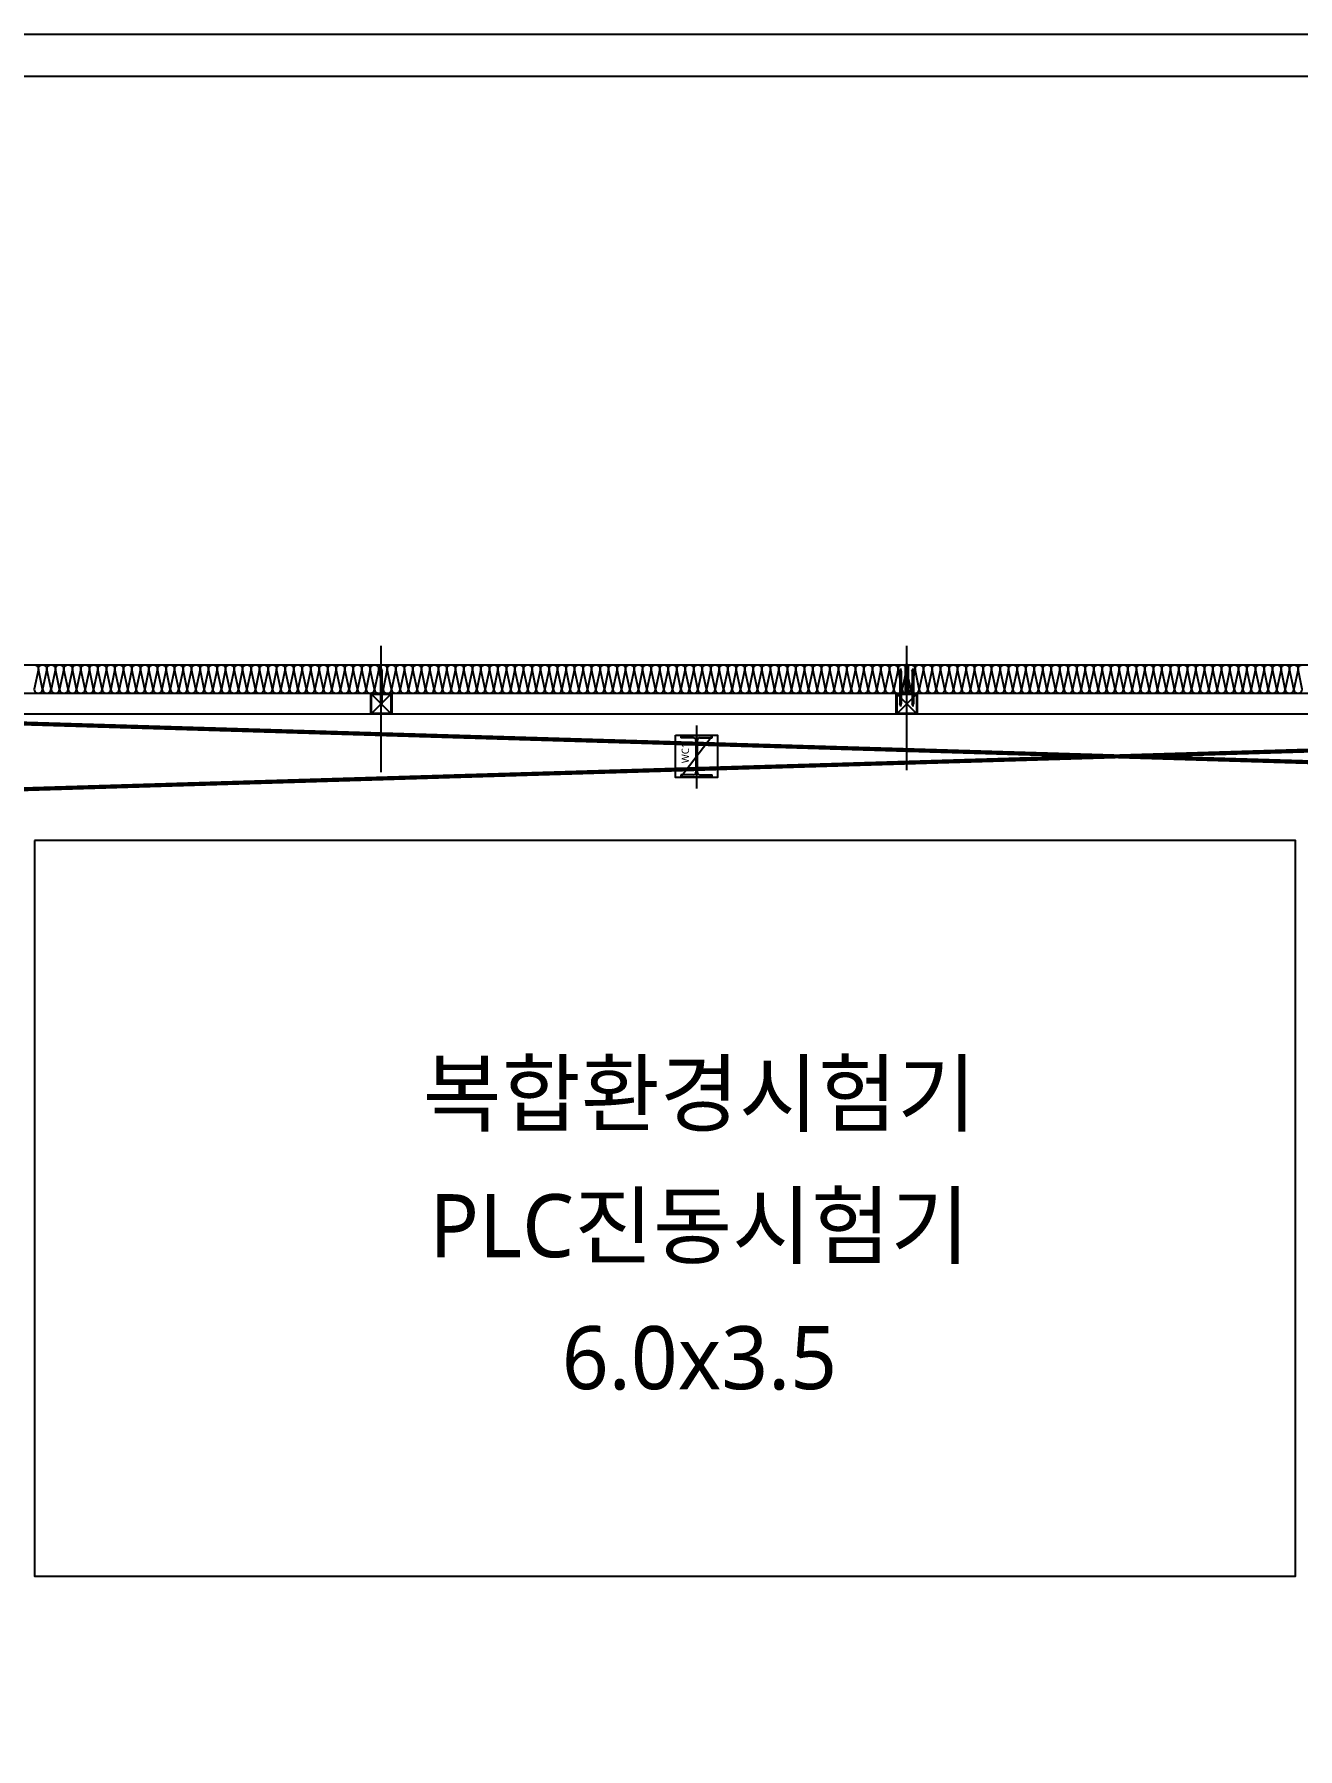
# Model space of a CAD drawing. Header units: millimetres. Extents: x 0 to 420500, y 0 to 297000.
# Drawn here: x 123618 to 129630, y 246032 to 254188 of the extents above; entities that cross this region are included whole.
import ezdxf
from ezdxf.enums import TextEntityAlignment as Align
from ezdxf.xclip import XClip

# ---------------------------------------------------------------- set-up
doc = ezdxf.new("R2010")
doc.units = ezdxf.units.MM
doc.header["$LTSCALE"] = 5000
doc.header["$XCLIPFRAME"] = 0
doc.linetypes.add('HIDDEN', pattern=[0.375, 0.25, -0.125])
doc.linetypes.add('PHANTOM2', pattern=[1.25, 0.625, -0.125, 0.125, -0.125, 0.125, -0.125])
doc.layers.add('arch', color=8, linetype='Continuous')
doc.layers.add('TRAY', color=3, linetype='Continuous')
doc.styles.add('스타일1', font='malgun.ttf')

# ---------------------------------------------------------------- blocks, each defined once
blk = doc.blocks.new('*U53')
at = {"color": 0}
for points in [[(-4442.6, 0, -0.414214), (-4457.6, 15), (-4442.6, 85, 1), (-4472.6, 85), (-4457.6, 15, -0.414214), (-4472.6, 0, 0.414214)], [(-4412.6, 0, -0.414214), (-4427.6, 15), (-4412.6, 85, 1), (-4442.6, 85), (-4427.6, 15, -0.414214), (-4442.6, 0, 0.414214)], [(-4382.6, 0, -0.414214), (-4397.6, 15), (-4382.6, 85, 1), (-4412.6, 85), (-4397.6, 15, -0.414214), (-4412.6, 0, 0.414214)], [(-4352.6, 0, -0.414214), (-4367.6, 15), (-4352.6, 85, 1), (-4382.6, 85), (-4367.6, 15, -0.414214), (-4382.6, 0, 0.414214)], [(-4322.6, 0, -0.414214), (-4337.6, 15), (-4322.6, 85, 1), (-4352.6, 85), (-4337.6, 15, -0.414214), (-4352.6, 0, 0.414214)], [(-4292.6, 0, -0.414214), (-4307.6, 15), (-4292.6, 85, 1), (-4322.6, 85), (-4307.6, 15, -0.414214), (-4322.6, 0, 0.414214)], [(-4262.6, 0, -0.414214), (-4277.6, 15), (-4262.6, 85, 1), (-4292.6, 85), (-4277.6, 15, -0.414214), (-4292.6, 0, 0.414214)], [(-4232.6, 0, -0.414214), (-4247.6, 15), (-4232.6, 85, 1), (-4262.6, 85), (-4247.6, 15, -0.414214), (-4262.6, 0, 0.414214)], [(-4202.6, 0, -0.414214), (-4217.6, 15), (-4202.6, 85, 1), (-4232.6, 85), (-4217.6, 15, -0.414214), (-4232.6, 0, 0.414214)], [(-4172.6, 0, -0.414214), (-4187.6, 15), (-4172.6, 85, 1), (-4202.6, 85), (-4187.6, 15, -0.414214), (-4202.6, 0, 0.414214)], [(-4142.6, 0, -0.414214), (-4157.6, 15), (-4142.6, 85, 1), (-4172.6, 85), (-4157.6, 15, -0.414214), (-4172.6, 0, 0.414214)], [(-4112.6, 0, -0.414214), (-4127.6, 15), (-4112.6, 85, 1), (-4142.6, 85), (-4127.6, 15, -0.414214), (-4142.6, 0, 0.414214)], [(-4082.6, 0, -0.414214), (-4097.6, 15), (-4082.6, 85, 1), (-4112.6, 85), (-4097.6, 15, -0.414214), (-4112.6, 0, 0.414214)], [(-4052.6, 0, -0.414214), (-4067.6, 15), (-4052.6, 85, 1), (-4082.6, 85), (-4067.6, 15, -0.414214), (-4082.6, 0, 0.414214)], [(-4022.6, 0, -0.414214), (-4037.6, 15), (-4022.6, 85, 1), (-4052.6, 85), (-4037.6, 15, -0.414214), (-4052.6, 0, 0.414214)], [(-3992.6, 0, -0.414214), (-4007.6, 15), (-3992.6, 85, 1), (-4022.6, 85), (-4007.6, 15, -0.414214), (-4022.6, 0, 0.414214)], [(-3962.6, 0, -0.414214), (-3977.6, 15), (-3962.6, 85, 1), (-3992.6, 85), (-3977.6, 15, -0.414214), (-3992.6, 0, 0.414214)], [(-3932.6, 0, -0.414214), (-3947.6, 15), (-3932.6, 85, 1), (-3962.6, 85), (-3947.6, 15, -0.414214), (-3962.6, 0, 0.414214)], [(-3902.6, 0, -0.414214), (-3917.6, 15), (-3902.6, 85, 1), (-3932.6, 85), (-3917.6, 15, -0.414214), (-3932.6, 0, 0.414214)], [(-3872.6, 0, -0.414214), (-3887.6, 15), (-3872.6, 85, 1), (-3902.6, 85), (-3887.6, 15, -0.414214), (-3902.6, 0, 0.414214)], [(-3842.6, 0, -0.414214), (-3857.6, 15), (-3842.6, 85, 1), (-3872.6, 85), (-3857.6, 15, -0.414214), (-3872.6, 0, 0.414214)], [(-3812.6, 0, -0.414214), (-3827.6, 15), (-3812.6, 85, 1), (-3842.6, 85), (-3827.6, 15, -0.414214), (-3842.6, 0, 0.414214)], [(-3782.6, 0, -0.414214), (-3797.6, 15), (-3782.6, 85, 1), (-3812.6, 85), (-3797.6, 15, -0.414214), (-3812.6, 0, 0.414214)], [(-3752.6, 0, -0.414214), (-3767.6, 15), (-3752.6, 85, 1), (-3782.6, 85), (-3767.6, 15, -0.414214), (-3782.6, 0, 0.414214)], [(-3722.6, 0, -0.414214), (-3737.6, 15), (-3722.6, 85, 1), (-3752.6, 85), (-3737.6, 15, -0.414214), (-3752.6, 0, 0.414214)], [(-3692.6, 0, -0.414214), (-3707.6, 15), (-3692.6, 85, 1), (-3722.6, 85), (-3707.6, 15, -0.414214), (-3722.6, 0, 0.414214)], [(-3662.6, 0, -0.414214), (-3677.6, 15), (-3662.6, 85, 1), (-3692.6, 85), (-3677.6, 15, -0.414214), (-3692.6, 0, 0.414214)], [(-3632.6, 0, -0.414214), (-3647.6, 15), (-3632.6, 85, 1), (-3662.6, 85), (-3647.6, 15, -0.414214), (-3662.6, 0, 0.414214)], [(-3602.6, 0, -0.414214), (-3617.6, 15), (-3602.6, 85, 1), (-3632.6, 85), (-3617.6, 15, -0.414214), (-3632.6, 0, 0.414214)], [(-3572.6, 0, -0.414214), (-3587.6, 15), (-3572.6, 85, 1), (-3602.6, 85), (-3587.6, 15, -0.414214), (-3602.6, 0, 0.414214)], [(-3542.6, 0, -0.414214), (-3557.6, 15), (-3542.6, 85, 1), (-3572.6, 85), (-3557.6, 15, -0.414214), (-3572.6, 0, 0.414214)], [(-3512.6, 0, -0.414214), (-3527.6, 15), (-3512.6, 85, 1), (-3542.6, 85), (-3527.6, 15, -0.414214), (-3542.6, 0, 0.414214)], [(-3482.6, 0, -0.414214), (-3497.6, 15), (-3482.6, 85, 1), (-3512.6, 85), (-3497.6, 15, -0.414214), (-3512.6, 0, 0.414214)], [(-3452.6, 0, -0.414214), (-3467.6, 15), (-3452.6, 85, 1), (-3482.6, 85), (-3467.6, 15, -0.414214), (-3482.6, 0, 0.414214)], [(-3422.6, 0, -0.414214), (-3437.6, 15), (-3422.6, 85, 1), (-3452.6, 85), (-3437.6, 15, -0.414214), (-3452.6, 0, 0.414214)], [(-3392.6, 0, -0.414214), (-3407.6, 15), (-3392.6, 85, 1), (-3422.6, 85), (-3407.6, 15, -0.414214), (-3422.6, 0, 0.414214)], [(-3362.6, 0, -0.414214), (-3377.6, 15), (-3362.6, 85, 1), (-3392.6, 85), (-3377.6, 15, -0.414214), (-3392.6, 0, 0.414214)], [(-3332.6, 0, -0.414214), (-3347.6, 15), (-3332.6, 85, 1), (-3362.6, 85), (-3347.6, 15, -0.414214), (-3362.6, 0, 0.414214)], [(-3302.6, 0, -0.414214), (-3317.6, 15), (-3302.6, 85, 1), (-3332.6, 85), (-3317.6, 15, -0.414214), (-3332.6, 0, 0.414214)], [(-3272.6, 0, -0.414214), (-3287.6, 15), (-3272.6, 85, 1), (-3302.6, 85), (-3287.6, 15, -0.414214), (-3302.6, 0, 0.414214)], [(-3242.6, 0, -0.414214), (-3257.6, 15), (-3242.6, 85, 1), (-3272.6, 85), (-3257.6, 15, -0.414214), (-3272.6, 0, 0.414214)], [(-3212.6, 0, -0.414214), (-3227.6, 15), (-3212.6, 85, 1), (-3242.6, 85), (-3227.6, 15, -0.414214), (-3242.6, 0, 0.414214)], [(-3182.6, 0, -0.414214), (-3197.6, 15), (-3182.6, 85, 1), (-3212.6, 85), (-3197.6, 15, -0.414214), (-3212.6, 0, 0.414214)], [(-3152.6, 0, -0.414214), (-3167.6, 15), (-3152.6, 85, 1), (-3182.6, 85), (-3167.6, 15, -0.414214), (-3182.6, 0, 0.414214)], [(-3122.6, 0, -0.414214), (-3137.6, 15), (-3122.6, 85, 1), (-3152.6, 85), (-3137.6, 15, -0.414214), (-3152.6, 0, 0.414214)], [(-3092.6, 0, -0.414214), (-3107.6, 15), (-3092.6, 85, 1), (-3122.6, 85), (-3107.6, 15, -0.414214), (-3122.6, 0, 0.414214)], [(-3062.6, 0, -0.414214), (-3077.6, 15), (-3062.6, 85, 1), (-3092.6, 85), (-3077.6, 15, -0.414214), (-3092.6, 0, 0.414214)], [(-3032.6, 0, -0.414214), (-3047.6, 15), (-3032.6, 85, 1), (-3062.6, 85), (-3047.6, 15, -0.414214), (-3062.6, 0, 0.414214)], [(-3002.6, 0, -0.414214), (-3017.6, 15), (-3002.6, 85, 1), (-3032.6, 85), (-3017.6, 15, -0.414214), (-3032.6, 0, 0.414214)], [(-2972.6, 0, -0.414214), (-2987.6, 15), (-2972.6, 85, 1), (-3002.6, 85), (-2987.6, 15, -0.414214), (-3002.6, 0, 0.414214)], [(-2942.6, 0, -0.414214), (-2957.6, 15), (-2942.6, 85, 1), (-2972.6, 85), (-2957.6, 15, -0.414214), (-2972.6, 0, 0.414214)], [(-2912.6, 0, -0.414214), (-2927.6, 15), (-2912.6, 85, 1), (-2942.6, 85), (-2927.6, 15, -0.414214), (-2942.6, 0, 0.414214)], [(-2882.6, 0, -0.414214), (-2897.6, 15), (-2882.6, 85, 1), (-2912.6, 85), (-2897.6, 15, -0.414214), (-2912.6, 0, 0.414214)], [(-2852.6, 0, -0.414214), (-2867.6, 15), (-2852.6, 85, 1), (-2882.6, 85), (-2867.6, 15, -0.414214), (-2882.6, 0, 0.414214)], [(-2822.6, 0, -0.414214), (-2837.6, 15), (-2822.6, 85, 1), (-2852.6, 85), (-2837.6, 15, -0.414214), (-2852.6, 0, 0.414214)], [(-2792.6, 0, -0.414214), (-2807.6, 15), (-2792.6, 85, 1), (-2822.6, 85), (-2807.6, 15, -0.414214), (-2822.6, 0, 0.414214)], [(-2762.6, 0, -0.414214), (-2777.6, 15), (-2762.6, 85, 1), (-2792.6, 85), (-2777.6, 15, -0.414214), (-2792.6, 0, 0.414214)], [(-2732.6, 0, -0.414214), (-2747.6, 15), (-2732.6, 85, 1), (-2762.6, 85), (-2747.6, 15, -0.414214), (-2762.6, 0, 0.414214)], [(-2702.6, 0, -0.414214), (-2717.6, 15), (-2702.6, 85, 1), (-2732.6, 85), (-2717.6, 15, -0.414214), (-2732.6, 0, 0.414214)], [(-2672.6, 0, -0.414214), (-2687.6, 15), (-2672.6, 85, 1), (-2702.6, 85), (-2687.6, 15, -0.414214), (-2702.6, 0, 0.414214)], [(-2642.6, 0, -0.414214), (-2657.6, 15), (-2642.6, 85, 1), (-2672.6, 85), (-2657.6, 15, -0.414214), (-2672.6, 0, 0.414214)], [(-2612.6, 0, -0.414214), (-2627.6, 15), (-2612.6, 85, 1), (-2642.6, 85), (-2627.6, 15, -0.414214), (-2642.6, 0, 0.414214)], [(-2582.6, 0, -0.414214), (-2597.6, 15), (-2582.6, 85, 1), (-2612.6, 85), (-2597.6, 15, -0.414214), (-2612.6, 0, 0.414214)], [(-2552.6, 0, -0.414214), (-2567.6, 15), (-2552.6, 85, 1), (-2582.6, 85), (-2567.6, 15, -0.414214), (-2582.6, 0, 0.414214)], [(-2522.6, 0, -0.414214), (-2537.6, 15), (-2522.6, 85, 1), (-2552.6, 85), (-2537.6, 15, -0.414214), (-2552.6, 0, 0.414214)], [(-2492.6, 0, -0.414214), (-2507.6, 15), (-2492.6, 85, 1), (-2522.6, 85), (-2507.6, 15, -0.414214), (-2522.6, 0, 0.414214)], [(-2462.6, 0, -0.414214), (-2477.6, 15), (-2462.6, 85, 1), (-2492.6, 85), (-2477.6, 15, -0.414214), (-2492.6, 0, 0.414214)], [(-2432.6, 0, -0.414214), (-2447.6, 15), (-2432.6, 85, 1), (-2462.6, 85), (-2447.6, 15, -0.414214), (-2462.6, 0, 0.414214)], [(-2402.6, 0, -0.414214), (-2417.6, 15), (-2402.6, 85, 1), (-2432.6, 85), (-2417.6, 15, -0.414214), (-2432.6, 0, 0.414214)], [(-2372.6, 0, -0.414214), (-2387.6, 15), (-2372.6, 85, 1), (-2402.6, 85), (-2387.6, 15, -0.414214), (-2402.6, 0, 0.414214)], [(-2342.6, 0, -0.414214), (-2357.6, 15), (-2342.6, 85, 1), (-2372.6, 85), (-2357.6, 15, -0.414214), (-2372.6, 0, 0.414214)], [(-2312.6, 0, -0.414214), (-2327.6, 15), (-2312.6, 85, 1), (-2342.6, 85), (-2327.6, 15, -0.414214), (-2342.6, 0, 0.414214)], [(-2282.6, 0, -0.414214), (-2297.6, 15), (-2282.6, 85, 1), (-2312.6, 85), (-2297.6, 15, -0.414214), (-2312.6, 0, 0.414214)], [(-2252.6, 0, -0.414214), (-2267.6, 15), (-2252.6, 85, 1), (-2282.6, 85), (-2267.6, 15, -0.414214), (-2282.6, 0, 0.414214)], [(-2222.6, 0, -0.414214), (-2237.6, 15), (-2222.6, 85, 1), (-2252.6, 85), (-2237.6, 15, -0.414214), (-2252.6, 0, 0.414214)], [(-2192.6, 0, -0.414214), (-2207.6, 15), (-2192.6, 85, 1), (-2222.6, 85), (-2207.6, 15, -0.414214), (-2222.6, 0, 0.414214)], [(-2162.6, 0, -0.414214), (-2177.6, 15), (-2162.6, 85, 1), (-2192.6, 85), (-2177.6, 15, -0.414214), (-2192.6, 0, 0.414214)], [(-2132.6, 0, -0.414214), (-2147.6, 15), (-2132.6, 85, 1), (-2162.6, 85), (-2147.6, 15, -0.414214), (-2162.6, 0, 0.414214)], [(-2102.6, 0, -0.414214), (-2117.6, 15), (-2102.6, 85, 1), (-2132.6, 85), (-2117.6, 15, -0.414214), (-2132.6, 0, 0.414214)], [(-2072.6, 0, -0.414214), (-2087.6, 15), (-2072.6, 85, 1), (-2102.6, 85), (-2087.6, 15, -0.414214), (-2102.6, 0, 0.414214)], [(-2042.6, 0, -0.414214), (-2057.6, 15), (-2042.6, 85, 1), (-2072.6, 85), (-2057.6, 15, -0.414214), (-2072.6, 0, 0.414214)], [(-2012.6, 0, -0.414214), (-2027.6, 15), (-2012.6, 85, 1), (-2042.6, 85), (-2027.6, 15, -0.414214), (-2042.6, 0, 0.414214)], [(-1982.6, 0, -0.414214), (-1997.6, 15), (-1982.6, 85, 1), (-2012.6, 85), (-1997.6, 15, -0.414214), (-2012.6, 0, 0.414214)], [(-1952.6, 0, -0.414214), (-1967.6, 15), (-1952.6, 85, 1), (-1982.6, 85), (-1967.6, 15, -0.414214), (-1982.6, 0, 0.414214)], [(-1922.6, 0, -0.414214), (-1937.6, 15), (-1922.6, 85, 1), (-1952.6, 85), (-1937.6, 15, -0.414214), (-1952.6, 0, 0.414214)], [(-1892.6, 0, -0.414214), (-1907.6, 15), (-1892.6, 85, 1), (-1922.6, 85), (-1907.6, 15, -0.414214), (-1922.6, 0, 0.414214)], [(-1862.6, 0, -0.414214), (-1877.6, 15), (-1862.6, 85, 1), (-1892.6, 85), (-1877.6, 15, -0.414214), (-1892.6, 0, 0.414214)], [(-1832.6, 0, -0.414214), (-1847.6, 15), (-1832.6, 85, 1), (-1862.6, 85), (-1847.6, 15, -0.414214), (-1862.6, 0, 0.414214)], [(-1802.6, 0, -0.414214), (-1817.6, 15), (-1802.6, 85, 1), (-1832.6, 85), (-1817.6, 15, -0.414214), (-1832.6, 0, 0.414214)], [(-1772.6, 0, -0.414214), (-1787.6, 15), (-1772.6, 85, 1), (-1802.6, 85), (-1787.6, 15, -0.414214), (-1802.6, 0, 0.414214)], [(-1742.6, 0, -0.414214), (-1757.6, 15), (-1742.6, 85, 1), (-1772.6, 85), (-1757.6, 15, -0.414214), (-1772.6, 0, 0.414214)], [(-1712.6, 0, -0.414214), (-1727.6, 15), (-1712.6, 85, 1), (-1742.6, 85), (-1727.6, 15, -0.414214), (-1742.6, 0, 0.414214)], [(-1682.6, 0, -0.414214), (-1697.6, 15), (-1682.6, 85, 1), (-1712.6, 85), (-1697.6, 15, -0.414214), (-1712.6, 0, 0.414214)], [(-1652.6, 0, -0.414214), (-1667.6, 15), (-1652.6, 85, 1), (-1682.6, 85), (-1667.6, 15, -0.414214), (-1682.6, 0, 0.414214)], [(-1622.6, 0, -0.414214), (-1637.6, 15), (-1622.6, 85, 1), (-1652.6, 85), (-1637.6, 15, -0.414214), (-1652.6, 0, 0.414214)], [(-1592.6, 0, -0.414214), (-1607.6, 15), (-1592.6, 85, 1), (-1622.6, 85), (-1607.6, 15, -0.414214), (-1622.6, 0, 0.414214)], [(-1562.6, 0, -0.414214), (-1577.6, 15), (-1562.6, 85, 1), (-1592.6, 85), (-1577.6, 15, -0.414214), (-1592.6, 0, 0.414214)], [(-1532.6, 0, -0.414214), (-1547.6, 15), (-1532.6, 85, 1), (-1562.6, 85), (-1547.6, 15, -0.414214), (-1562.6, 0, 0.414214)], [(-1502.6, 0, -0.414214), (-1517.6, 15), (-1502.6, 85, 1), (-1532.6, 85), (-1517.6, 15, -0.414214), (-1532.6, 0, 0.414214)], [(-1472.6, 0, -0.414214), (-1487.6, 15), (-1472.6, 85, 1), (-1502.6, 85), (-1487.6, 15, -0.414214), (-1502.6, 0, 0.414214)], [(-1442.6, 0, -0.414214), (-1457.6, 15), (-1442.6, 85, 1), (-1472.6, 85), (-1457.6, 15, -0.414214), (-1472.6, 0, 0.414214)], [(-1412.6, 0, -0.414214), (-1427.6, 15), (-1412.6, 85, 1), (-1442.6, 85), (-1427.6, 15, -0.414214), (-1442.6, 0, 0.414214)], [(-1382.6, 0, -0.414214), (-1397.6, 15), (-1382.6, 85, 1), (-1412.6, 85), (-1397.6, 15, -0.414214), (-1412.6, 0, 0.414214)], [(-1352.6, 0, -0.414214), (-1367.6, 15), (-1352.6, 85, 1), (-1382.6, 85), (-1367.6, 15, -0.414214), (-1382.6, 0, 0.414214)], [(-1322.6, 0, -0.414214), (-1337.6, 15), (-1322.6, 85, 1), (-1352.6, 85), (-1337.6, 15, -0.414214), (-1352.6, 0, 0.414214)], [(-1292.6, 0, -0.414214), (-1307.6, 15), (-1292.6, 85, 1), (-1322.6, 85), (-1307.6, 15, -0.414214), (-1322.6, 0, 0.414214)], [(-1262.6, 0, -0.414214), (-1277.6, 15), (-1262.6, 85, 1), (-1292.6, 85), (-1277.6, 15, -0.414214), (-1292.6, 0, 0.414214)], [(-1232.6, 0, -0.414214), (-1247.6, 15), (-1232.6, 85, 1), (-1262.6, 85), (-1247.6, 15, -0.414214), (-1262.6, 0, 0.414214)], [(-1202.6, 0, -0.414214), (-1217.6, 15), (-1202.6, 85, 1), (-1232.6, 85), (-1217.6, 15, -0.414214), (-1232.6, 0, 0.414214)], [(-1172.6, 0, -0.414214), (-1187.6, 15), (-1172.6, 85, 1), (-1202.6, 85), (-1187.6, 15, -0.414214), (-1202.6, 0, 0.414214)], [(-1142.6, 0, -0.414214), (-1157.6, 15), (-1142.6, 85, 1), (-1172.6, 85), (-1157.6, 15, -0.414214), (-1172.6, 0, 0.414214)], [(-1112.6, 0, -0.414214), (-1127.6, 15), (-1112.6, 85, 1), (-1142.6, 85), (-1127.6, 15, -0.414214), (-1142.6, 0, 0.414214)], [(-1082.6, 0, -0.414214), (-1097.6, 15), (-1082.6, 85, 1), (-1112.6, 85), (-1097.6, 15, -0.414214), (-1112.6, 0, 0.414214)], [(-1052.6, 0, -0.414214), (-1067.6, 15), (-1052.6, 85, 1), (-1082.6, 85), (-1067.6, 15, -0.414214), (-1082.6, 0, 0.414214)], [(-1022.6, 0, -0.414214), (-1037.6, 15), (-1022.6, 85, 1), (-1052.6, 85), (-1037.6, 15, -0.414214), (-1052.6, 0, 0.414214)], [(-992.6, 0, -0.414214), (-1007.6, 15), (-992.6, 85, 1), (-1022.6, 85), (-1007.6, 15, -0.414214), (-1022.6, 0, 0.414214)], [(-962.6, 0, -0.414214), (-977.6, 15), (-962.6, 85, 1), (-992.6, 85), (-977.6, 15, -0.414214), (-992.6, 0, 0.414214)], [(-932.6, 0, -0.414214), (-947.6, 15), (-932.6, 85, 1), (-962.6, 85), (-947.6, 15, -0.414214), (-962.6, 0, 0.414214)], [(-902.6, 0, -0.414214), (-917.6, 15), (-902.6, 85, 1), (-932.6, 85), (-917.6, 15, -0.414214), (-932.6, 0, 0.414214)], [(-872.6, 0, -0.414214), (-887.6, 15), (-872.6, 85, 1), (-902.6, 85), (-887.6, 15, -0.414214), (-902.6, 0, 0.414214)], [(-842.6, 0, -0.414214), (-857.6, 15), (-842.6, 85, 1), (-872.6, 85), (-857.6, 15, -0.414214), (-872.6, 0, 0.414214)], [(-812.6, 0, -0.414214), (-827.6, 15), (-812.6, 85, 1), (-842.6, 85), (-827.6, 15, -0.414214), (-842.6, 0, 0.414214)], [(-782.6, 0, -0.414214), (-797.6, 15), (-782.6, 85, 1), (-812.6, 85), (-797.6, 15, -0.414214), (-812.6, 0, 0.414214)], [(-752.6, 0, -0.414214), (-767.6, 15), (-752.6, 85, 1), (-782.6, 85), (-767.6, 15, -0.414214), (-782.6, 0, 0.414214)], [(-722.6, 0, -0.414214), (-737.6, 15), (-722.6, 85, 1), (-752.6, 85), (-737.6, 15, -0.414214), (-752.6, 0, 0.414214)], [(-692.6, 0, -0.414214), (-707.6, 15), (-692.6, 85, 1), (-722.6, 85), (-707.6, 15, -0.414214), (-722.6, 0, 0.414214)], [(-662.6, 0, -0.414214), (-677.6, 15), (-662.6, 85, 1), (-692.6, 85), (-677.6, 15, -0.414214), (-692.6, 0, 0.414214)], [(-632.6, 0, -0.414214), (-647.6, 15), (-632.6, 85, 1), (-662.6, 85), (-647.6, 15, -0.414214), (-662.6, 0, 0.414214)], [(-602.6, 0, -0.414214), (-617.6, 15), (-602.6, 85, 1), (-632.6, 85), (-617.6, 15, -0.414214), (-632.6, 0, 0.414214)], [(-572.6, 0, -0.414214), (-587.6, 15), (-572.6, 85, 1), (-602.6, 85), (-587.6, 15, -0.414214), (-602.6, 0, 0.414214)], [(-542.6, 0, -0.414214), (-557.6, 15), (-542.6, 85, 1), (-572.6, 85), (-557.6, 15, -0.414214), (-572.6, 0, 0.414214)], [(-512.6, 0, -0.414214), (-527.6, 15), (-512.6, 85, 1), (-542.6, 85), (-527.6, 15, -0.414214), (-542.6, 0, 0.414214)], [(-482.6, 0, -0.414214), (-497.6, 15), (-482.6, 85, 1), (-512.6, 85), (-497.6, 15, -0.414214), (-512.6, 0, 0.414214)], [(-452.6, 0, -0.414214), (-467.6, 15), (-452.6, 85, 1), (-482.6, 85), (-467.6, 15, -0.414214), (-482.6, 0, 0.414214)], [(-422.6, 0, -0.414214), (-437.6, 15), (-422.6, 85, 1), (-452.6, 85), (-437.6, 15, -0.414214), (-452.6, 0, 0.414214)], [(-392.6, 0, -0.414214), (-407.6, 15), (-392.6, 85, 1), (-422.6, 85), (-407.6, 15, -0.414214), (-422.6, 0, 0.414214)], [(-362.6, 0, -0.414214), (-377.6, 15), (-362.6, 85, 1), (-392.6, 85), (-377.6, 15, -0.414214), (-392.6, 0, 0.414214)], [(-332.6, 0, -0.414214), (-347.6, 15), (-332.6, 85, 1), (-362.6, 85), (-347.6, 15, -0.414214), (-362.6, 0, 0.414214)], [(-302.6, 0, -0.414214), (-317.6, 15), (-302.6, 85, 1), (-332.6, 85), (-317.6, 15, -0.414214), (-332.6, 0, 0.414214)], [(-272.6, 0, -0.414214), (-287.6, 15), (-272.6, 85, 1), (-302.6, 85), (-287.6, 15, -0.414214), (-302.6, 0, 0.414214)], [(-242.6, 0, -0.414214), (-257.6, 15), (-242.6, 85, 1), (-272.6, 85), (-257.6, 15, -0.414214), (-272.6, 0, 0.414214)], [(-212.6, 0, -0.414214), (-227.6, 15), (-212.6, 85, 1), (-242.6, 85), (-227.6, 15, -0.414214), (-242.6, 0, 0.414214)], [(-182.6, 0, -0.414214), (-197.6, 15), (-182.6, 85, 1), (-212.6, 85), (-197.6, 15, -0.414214), (-212.6, 0, 0.414214)], [(-152.6, 0, -0.414214), (-167.6, 15), (-152.6, 85, 1), (-182.6, 85), (-167.6, 15, -0.414214), (-182.6, 0, 0.414214)], [(-122.6, 0, -0.414214), (-137.6, 15), (-122.6, 85, 1), (-152.6, 85), (-137.6, 15, -0.414214), (-152.6, 0, 0.414214)], [(-92.6, 0, -0.414214), (-107.6, 15), (-92.6, 85, 1), (-122.6, 85), (-107.6, 15, -0.414214), (-122.6, 0, 0.414214)], [(-62.6, 0, -0.414214), (-77.6, 15), (-62.6, 85, 1), (-92.6, 85), (-77.6, 15, -0.414214), (-92.6, 0, 0.414214)], [(-32.6, 0, -0.414214), (-47.6, 15), (-32.6, 85, 1), (-62.6, 85), (-47.6, 15, -0.414214), (-62.6, 0, 0.414214)], [(-2.6, 0, -0.414214), (-17.6, 15), (-2.6, 85, 1), (-32.6, 85), (-17.6, 15, -0.414214), (-32.6, 0, 0.414214)]]:
    blk.add_lwpolyline(points, format="xyb", dxfattribs=at)
blk = doc.blocks.new('BOLT1')
at = {"color": 0, "linetype": 'HIDDEN'}
for p, q in [((10, 209), (5, 209)), ((5, -31), (5, 209)), ((7, 219), (6, 209)), ((6, -46), (6, 209)), ((10, 222), (7, 219)), ((9, 210), (7, 219)), ((10, 219), (8, 220)), ((10, 219), (9, 210)), ((10, 222), (10, 209)), ((10, 222), (13, 219)), ((10, 209), (15, 203)), ((13, 219), (15, 209)), ((16, 209), (15, 209)), ((15, -46), (15, 209)), ((16, -31), (16, 209)), ((6, -46), (0, -52)), ((21, -52), (0, -52)), ((16, -31), (5, -31)), ((15, -46), (6, -46)), ((15, -46), (21, -52))]:
    blk.add_line(p, q, dxfattribs=at)
at = {"color": 0}
blk.add_line((10, -67), (10, 228), dxfattribs=at)
blk = doc.blocks.new('SQ-PIPE-100X100X4.5TS')
at = {"color": 0}
for p, q in [((-46, 4), (46, 96)), ((46, 4), (-46, 96))]:
    blk.add_line(p, q, dxfattribs=at)
blk.add_lwpolyline([(0, 375), (0, -225)], dxfattribs=at)
for points in [[(50, 0), (50, 100), (-50, 100), (-50, 0)], [(46, 4), (46, 96), (-46, 96), (-46, 4)]]:
    blk.add_lwpolyline(points, close=True, dxfattribs=at)
at = {"color": 0, "extrusion": (0, 0, -1), "xscale": -0.6121869552298449, "yscale": 0.6121869552298449, "zscale": -0.6121869552298449}
blk.add_blockref('BOLT1', (6.4, -77.4), dxfattribs=at)
blk = doc.blocks.new('SQ-PIPE-100X100X4.5T')
at = {"color": 0}
for p, q in [((-88.6, 7.5), (46.4, 7.5)), ((50.4, 46), (142.4, -46)), ((50.4, -46), (142.4, 46)), ((-88.6, -7.5), (46.4, -7.5))]:
    blk.add_line(p, q, dxfattribs=at)
blk.add_lwpolyline([(411.4, 0), (-178.6, 0)], dxfattribs=at)
for points in [[(46.4, -50), (146.4, -50), (146.4, 50), (46.4, 50)], [(50.4, -46), (142.4, -46), (142.4, 46), (50.4, 46)]]:
    blk.add_lwpolyline(points, close=True, dxfattribs=at)
blk.add_circle((-68.6, 0), 7.5, dxfattribs=at)
blk.add_arc((-101.6, 0), 15.1, 330.13717, 29.86283, dxfattribs=at)
at = {"color": 0, "extrusion": (0, 0, -1), "yscale": 0.6121869552298449, "zscale": -0.6121869552298449, "rotation": 90}
for p, xscale in [((30.9, 23.1), 0.6121869552298449), ((30.9, -23.1), -0.6121869552298449)]:
    blk.add_blockref('BOLT1', p, dxfattribs=dict(at, xscale=xscale))
blk = doc.blocks.new('*U117')
at = {"color": 0}
for p, q in [((59, 185), (0, 185)), ((72, 172), (72, 22)), ((78, 172), (78, 22)), ((91, 185), (150, 185)), ((59, 9), (0, 9)), ((91, 9), (150, 9))]:
    blk.add_line(p, q, dxfattribs=at)
for points in [[(150, 185), (150, 194), (0, 194), (0, 185)], [(0, 9), (0, 0), (150, 0), (150, 9)]]:
    blk.add_lwpolyline(points, dxfattribs=at)
for centre, start, end in [((59, 172), 0, 90), ((91, 172), 90, 180), ((59, 22), 270, 0), ((91, 22), 180, 270)]:
    blk.add_arc(centre, 13, start, end, dxfattribs=at)
blk = doc.blocks.new('S-WC1')
at = {"color": 0}
for p, q in [((-75, -97), (75, 97)), ((0, 147), (0, -153))]:
    blk.add_line(p, q, dxfattribs=at)
blk.add_lwpolyline([(-100, 100), (100, 100), (100, -100), (-100, -100)], close=True, dxfattribs=at)
blk.add_blockref('*U117', (-75, -97), dxfattribs=at)
at = {"color": 0, "style": '스타일1'}
blk.add_text('WC1', height=35, rotation=90, dxfattribs=at).set_placement((-35.6, -32.3))
blk = doc.blocks.new('지상1층 장비')
at = {"color": 0}
blk.add_lwpolyline([(42300, 85400), (42300, 81900), (48300, 81900), (48300, 85400)], close=True, dxfattribs=at)
at = {"color": 0, "style": '스타일1'}
for s, p in [('복합환경시험기', (45464.2, 84195.8)), ('PLC진동시험기', (45464.2, 83567.3)), ('6.0x3.5', (45464.2, 82939.4))]:
    blk.add_text(s, height=300, dxfattribs=at).set_placement(p, align=Align.MIDDLE_CENTER)
blk = doc.blocks.new('XR-PLAN', base_point=(461, 408.4))
at = {"layer": 'arch'}
for p, q in [((39565, 89335), (59430, 89335)), ((39565, 89135), (59430, 89135)), ((41065, 86335), (57930, 86335)), ((41200, 86200), (57945, 86200))]:
    blk.add_line(p, q, dxfattribs=at)
blk.add_lwpolyline([(57945, 86100), (41300, 86100), (41300, 42700), (48610, 42700)], dxfattribs=at)
at = {"layer": 'arch', "linetype": 'PHANTOM2', "ltscale": 3, "const_width": 20}
for points in [[(41675, 86075), (53325, 85725)], [(41675, 85725), (53325, 86075)]]:
    blk.add_lwpolyline(points, dxfattribs=at)
at = {"layer": 'arch', "xscale": -1}
for name, p, rotation in [('SQ-PIPE-100X100X4.5TS', (44000, 86200), 180), ('SQ-PIPE-100X100X4.5T', (46500, 86246.4), 89.99999999999997)]:
    blk.add_blockref(name, p, dxfattribs=dict(at, rotation=rotation))
at = {"layer": 'arch', "xscale": 1.35, "yscale": 1.35, "zscale": 1.35, "rotation": 180}
blk.add_blockref('*U53', (42344.5, 86335), dxfattribs=at)
at = {"layer": 'arch'}
for name, p in [('S-WC1', (45500, 85900)), ('지상1층 장비', (50, 100))]:
    blk.add_blockref(name, p, dxfattribs=at)
blk = doc.blocks.new('XR-배치도', base_point=(461, 408.4))
ref = blk.add_blockref('XR-PLAN', (281310.6, 275110.5), dxfattribs=dict(rotation=47.15620461600879))
XClip(ref).set_block_clipping_path([(10268.6550578449, 25854.0591988688), (121697.9567652801, 114201.9318804346)])

msp = doc.modelspace()

# ---------------------------------------------------------------- block references
at = {"layer": 'TRAY'}
ref = msp.add_blockref('XR-배치도', (-310662.8, 184385.1), dxfattribs=dict(at, rotation=312.8437953840571))
XClip(ref).set_block_clipping_path([(355016.7243769546, 126994.5435289501), (152650.6807000034, 314675.0815890764), (386231.3503509208, 566532.8207304992), (588597.394027872, 378852.2826703729)])

doc.saveas('drawing.dxf')
